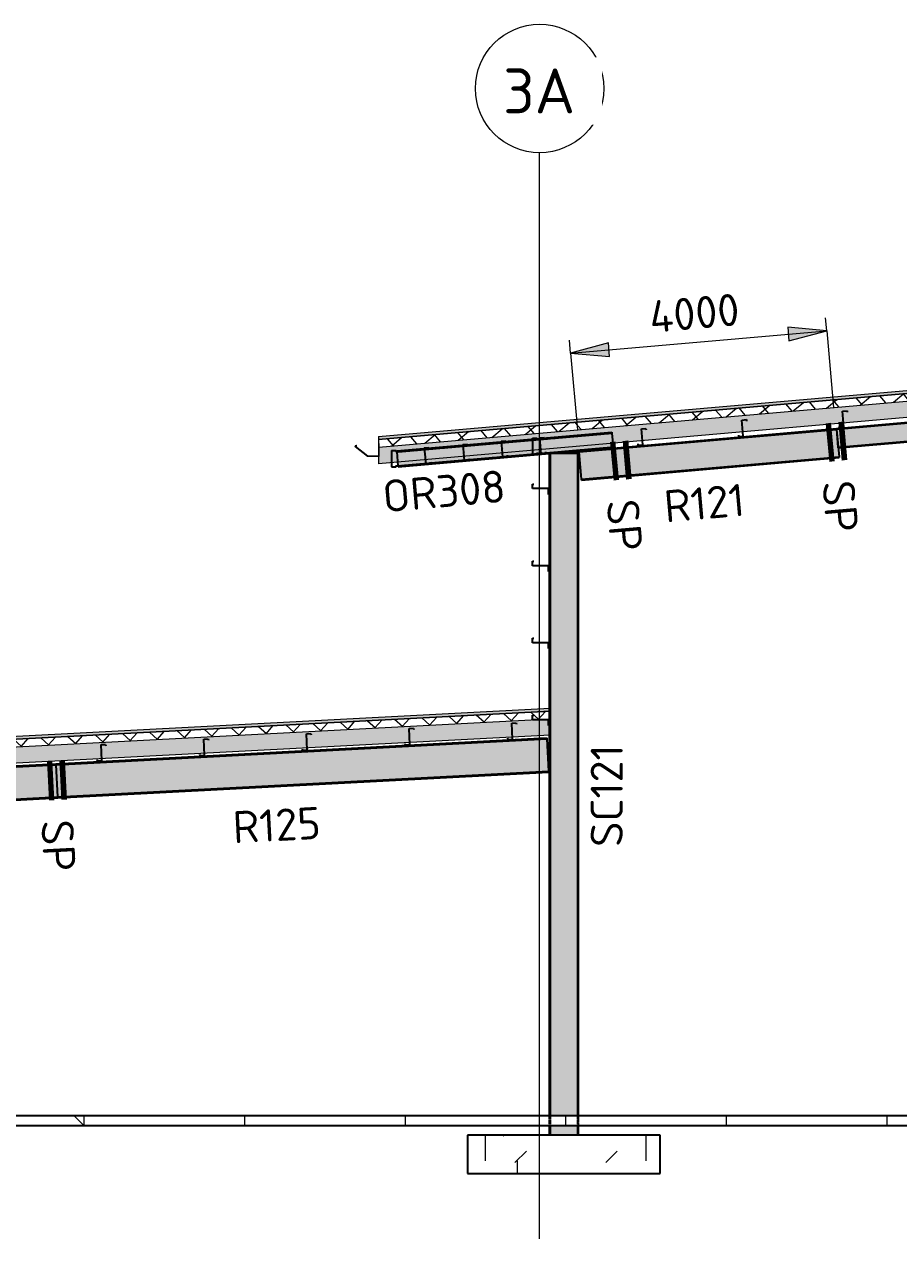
# Model space of a CAD drawing. Header units: millimetres. Extents: x 632 to 645312, y -3890 to 22200.
# Drawn here: x 29538 to 43146, y 3287 to 22200 of the extents above; entities that cross this region are included whole.
import ezdxf

# ---------------------------------------------------------------- set-up
doc = ezdxf.new("R2010")
doc.units = ezdxf.units.MM
doc.linetypes.add('Dash', pattern=[7, 5, -2])
doc.linetypes.add('Hidden Half', pattern=[3, 2, -1])
for name, color, linetype, lineweight in [('A-010-D_DIM', 211, 'Continuous', 13), ('A-010-D_DIM-200', 211, 'Continuous', 13), ('A-010-M_LINE', 90, 'Continuous', 13), ('A-230-H-FLOOR', 190, 'Continuous', 13), ('A-230-M_FLOOR', 192, 'Continuous', 13), ('A-270-M_ROOF', 132, 'Continuous', 13), ('S-160-M_FOUND', 171, 'Continuous', 13), ('S-160-MH_FOUND', 171, 'Hidden Half', 13), ('S-280-A_COLUMN', 171, 'Continuous', 18), ('S-280-A_STRUCT_FRAME', 2, 'Continuous', 18), ('S-280-M_COLUMN', 52, 'Continuous', 13), ('S-280-M_STRUCT_FRAME', 12, 'Continuous', 13), ('S-280-MH_COLUMN', 52, 'Hidden Half', 13), ('Z-000-T_TEXT', 131, 'Continuous', 25), ('Z-030-M_GRID', 191, 'Continuous', 13), ('Z-033_T_GRIDREF', 31, 'Continuous', 13), ('Z-230-A_LEVEL', 51, 'Continuous', 13)]:
    doc.layers.add(name, color=color, linetype=linetype, lineweight=lineweight)
doc.styles.add('ISOCPEUR_1', font='isocpeur.ttf', dxfattribs={"height": 700})
doc.styles.add('ISOCPEUR_2', font='isocpeur.ttf', dxfattribs={"height": 500})
doc.dimstyles.new('2_5___Arrow___Transparent', dxfattribs={"dimscale": 304.8, "dimtxt": 497.990588, "dimasz": 1.968504, "dimexe": 0.656168, "dimexo": 1.049869, "dimgap": 0.164042, "dimtad": 1, "dimdec": 0, "dimzin": 0, "dimdsep": 46, "dimtxsty": 'ISOCPEUR_2', "dimsah": 1, "dimcen": 0.09, "dimadec": 0, "dimazin": 0, "dimtfac": 1, "dimtdec": 4, "dimtix": 1, "dimtmove": 0, "dimatfit": 3, "dimfxl": 1, "dimtvp": 1, "dimtolj": 1, "dimtzin": 0, "dimlwd": 18, "dimlwe": 18, "dimarcsym": 2})

# ---------------------------------------------------------------- blocks, each defined once
blk = doc.blocks.new('Roofs 1 - Roofs 1-2640243-S6_501-SECTION A9')
at = {"layer": 'A-270-M_ROOF', "lineweight": 5, "transparency": 33554432}
for points in [[(4535623, 15474), (4535628, 15475), (4535436, 15625), (4535431, 15624), (4535437, 15619)], [(4535798, 15473), (4535803, 15474), (4535803, 15670), (4535798, 15670), (4535798, 15480)]]:
    blk.add_hatch(color=8, dxfattribs=at).paths.add_polyline_path(points)
h = blk.add_hatch(color=8, dxfattribs=at)
h.paths.add_polyline_path([(4535635, 15472), (4535805, 15472), (4535803, 15474), (4535635, 15474)])
h.paths.add_polyline_path([(4535628, 15475), (4535629, 15476), (4535436, 15625)])
at = {"layer": 'A-270-M_ROOF', "color": 53, "lineweight": 5}
for p, q in [((4535436, 15625), (4535431, 15624)), ((4535437, 15626), (4535432, 15626)), ((4535436, 15625), (4535628, 15475)), ((4535629, 15476), (4535437, 15626)), ((4535459, 15640), (4535438, 15636)), ((4535439, 15634), (4535460, 15638)), ((4535459, 15640), (4535454, 15639)), ((4535460, 15638), (4535455, 15638)), ((4535460, 15638), (4535459, 15640)), ((4535801, 15670), (4535798, 15670)), ((4535803, 15670), (4535800, 15670)), ((4535803, 15670), (4535801, 15670)), ((4535805, 15670), (4535803, 15670)), ((4535803, 15670), (4535803, 15474)), ((4535805, 15472), (4535805, 15670)), ((4535797, 15474), (4535635, 15474)), ((4535635, 15472), (4535797, 15472)), ((4535803, 15474), (4535797, 15474)), ((4535797, 15472), (4535805, 15472)), ((4535801, 15474), (4535798, 15473)), ((4535805, 15472), (4535800, 15471)), ((4535803, 15474), (4535801, 15474))]:
    blk.add_line(p, q, dxfattribs=at)
at = {"layer": 'A-270-M_ROOF', "color": 53, "lineweight": 5, "flags": 128}
for points in [[(4535438, 15636), (4535437, 15636), (4535435, 15635), (4535434, 15633), (4535434, 15632), (4535433, 15630), (4535433, 15629), (4535434, 15627), (4535435, 15626), (4535436, 15625)], [(4535437, 15626), (4535436, 15627), (4535436, 15628), (4535435, 15629), (4535435, 15630), (4535435, 15631), (4535436, 15632), (4535437, 15633), (4535438, 15634), (4535439, 15634)], [(4535628, 15475), (4535630, 15473), (4535633, 15472), (4535635, 15472)], [(4535635, 15474), (4535633, 15474), (4535631, 15475), (4535629, 15476)]]:
    blk.add_lwpolyline(points, dxfattribs=at)
blk = doc.blocks.new('25021-APA-ZZ-ZZ-M3-AR-000001_V3_rvt-1-S6_501-SECTION A9')
at = {"layer": 'A-270-M_ROOF', "transparency": 33554432}
for points in [[(4535797, 15733), (4558305, 17703), (4578096, 15971), (4578096, 16011), (4558305, 17743), (4535797, 15773)], [(4520673, 10571), (4538455, 11503), (4538455, 11543), (4520673, 10611), (4520673, 10600)]]:
    blk.add_hatch(color=9, dxfattribs=at).paths.add_polyline_path(points)
at = {"layer": 'A-270-M_ROOF', "lineweight": 5}
h = blk.add_hatch(dxfattribs=at)
h.set_pattern_fill('FP_5', angle=-135, style=0, pattern_type=2)
h.set_pattern_definition([(40, (4558713.64, -4e-06), (-192.8363, 229.8133), []), (130, (4558713.64, -4e-06), (-229.8133, -192.8363), [])])
h.paths.add_polyline_path([(4535797, 15613), (4558305, 17582), (4578096, 15851), (4578096, 15971), (4558305, 17703), (4535797, 15733)])
at = {"layer": 'A-270-M_ROOF', "lineweight": 5, "transparency": 33554432}
for color, points in [(254, [(4535797, 15362), (4536099, 15388), (4536085, 15557), (4539427, 15849), (4539442, 15681), (4558305, 17331), (4578096, 15600), (4578096, 15851), (4558305, 17582), (4535797, 15613)]), (9, [(4535797, 15733), (4535797, 15773), (4535792, 15773), (4535792, 15734)]), (254, [(4535792, 15361), (4535797, 15362), (4535797, 15733), (4535792, 15733), (4535792, 15374)])]:
    blk.add_hatch(color=color, dxfattribs=at).paths.add_polyline_path(points)
at = {"layer": 'A-270-M_ROOF', "lineweight": 5}
h = blk.add_hatch(dxfattribs=at)
h.set_pattern_fill('FP_6', angle=225, style=0, pattern_type=2)
h.set_pattern_definition([(48, (4558713.64, 1e-06), (-222.9434, 200.7392), []), (138, (4558713.64, 1e-06), (-200.7392, -222.9434), [])])
h.paths.add_polyline_path([(4520673, 10451), (4538455, 11383), (4538455, 11503), (4520673, 10571)])
at = {"layer": 'A-270-M_ROOF', "lineweight": 5, "transparency": 33554432}
h = blk.add_hatch(color=254, dxfattribs=at)
h.paths.add_polyline_path([(4520842, 10209), (4520843, 10209), (4520842, 10272)])
h.paths.add_polyline_path([(4524545, 10404), (4538455, 11132), (4538455, 11383), (4520673, 10451), (4520673, 10412), (4521007, 10430), (4521143, 10431), (4524534, 10608), (4524535, 10593)])
at = {"layer": 'A-270-M_ROOF', "color": 53, "lineweight": 5}
for p, q in [((4558305, 17743), (4535797, 15773)), ((4558305, 17703), (4535797, 15733)), ((4535797, 15733), (4558305, 17703)), ((4535803, 15613), (4558305, 17582)), ((4535797, 15362), (4558305, 17331)), ((4535792, 15773), (4535797, 15773)), ((4535792, 15733), (4535797, 15733)), ((4535797, 15733), (4535792, 15733)), ((4535797, 15773), (4535797, 15733)), ((4535797, 15733), (4535797, 15362)), ((4535797, 15613), (4535803, 15613)), ((4535797, 15362), (4535792, 15361)), ((4538467, 11544), (4520673, 10611)), ((4538467, 11504), (4538467, 11544)), ((4538467, 11504), (4520673, 10571)), ((4520673, 10571), (4538467, 11504)), ((4520727, 10454), (4538467, 11383)), ((4538467, 11133), (4538467, 11504)), ((4520727, 10203), (4538467, 11133))]:
    blk.add_line(p, q, dxfattribs=at)
blk.add_blockref('Roofs 1 - Roofs 1-2640243-S6_501-SECTION A9', (0, 0), dxfattribs=at)
blk = doc.blocks.new('NRP_Framing-Steel-PFC - OR308 - 250PFC-4066803-S6_501-SECTION A9')
at = {"layer": 'S-280-M_STRUCT_FRAME', "linetype": 'Dash', "lineweight": 25}
for p, q in [((4536085, 15542), (4539428, 15834)), ((4538204, 15506), (4539448, 15615)), ((4536104, 15323), (4538202, 15506))]:
    blk.add_line(p, q, dxfattribs=at)
blk = doc.blocks.new('NRP_Framing-Steel-Purlin Z - P915 - EZ250-19-3998100-S6_501-SECTION A9')
at = {"layer": 'S-280-M_STRUCT_FRAME', "color": 92, "lineweight": 25}
for p, q in [((4537871, 11317), (4537942, 11321)), ((4537871, 11317), (4537942, 11321)), ((4537884, 11068), (4537871, 11317)), ((4537884, 11068), (4537871, 11317)), ((4537942, 11321), (4537943, 11300)), ((4537942, 11321), (4537943, 11300)), ((4537807, 11085), (4537808, 11064)), ((4537807, 11085), (4537808, 11064)), ((4537808, 11064), (4537884, 11068)), ((4537808, 11064), (4537884, 11068))]:
    blk.add_line(p, q, dxfattribs=at)
blk = doc.blocks.new('NRP_Framing-Steel-Purlin C - P946 - EC250-24-4066804-S6_501-SECTION A9')
at = {"layer": 'S-280-M_STRUCT_FRAME', "color": 1, "lineweight": 25}
for p, q in [((4535998, 15560), (4535998, 15310)), ((4535998, 15560), (4536071, 15560)), ((4536071, 15560), (4536071, 15536)), ((4536071, 15334), (4536071, 15310)), ((4535998, 15310), (4536071, 15310))]:
    blk.add_line(p, q, dxfattribs=at)
blk = doc.blocks.new('NRP_Framing-Steel-Purlin C - G946 - EC250-24-4082622-S6_501-SECTION A9')
at = {"layer": 'S-280-M_STRUCT_FRAME', "color": 1, "lineweight": 25}
for p, q in [((4538195, 15756), (4538195, 15506)), ((4538195, 15756), (4538268, 15756)), ((4538268, 15756), (4538268, 15732)), ((4538268, 15530), (4538268, 15506)), ((4538195, 15506), (4538268, 15506))]:
    blk.add_line(p, q, dxfattribs=at)
blk = doc.blocks.new('NRP_Framing-Steel-Purlin Z - G914 - EZ250-15-4082804-S6_501-SECTION A9')
at = {"layer": 'S-280-M_STRUCT_FRAME', "color": 150, "lineweight": 25}
for p, q in [((4538194.614304, 15039.7), (4538214.614304, 15039.7)), ((4538194.614304, 14968.7), (4538194.614304, 15039.7)), ((4538194.614304, 15039.7), (4538214.614304, 15039.7)), ((4538194.614304, 14968.7), (4538194.614304, 15039.7)), ((4538444.614304, 14968.7), (4538194.614304, 14968.7)), ((4538444.614304, 14968.7), (4538194.614304, 14968.7)), ((4538444.614304, 14892.7), (4538444.614304, 14968.7)), ((4538444.614304, 14892.7), (4538444.614304, 14968.7)), ((4538425.114304, 14892.7), (4538444.614304, 14892.7)), ((4538425.114304, 14892.7), (4538444.614304, 14892.7))]:
    blk.add_line(p, q, dxfattribs=at)
blk = doc.blocks.new('NRP_Foundation-Pad Footing Fibre _v2_ - PF1 - 3000 x 2400 x 600d-2371040-S6_501-SECTION A9')
at = {"layer": 'S-160-M_FOUND'}
h = blk.add_hatch(dxfattribs=at)
h.set_pattern_fill('FP_8', color=256, style=0, pattern_type=2)
h.set_pattern_definition([(45, (4558713.6, 0), (-1414.214, 0), [750, -3000]), (45, (4559713.6, 1000), (-1414.214, 0), [750, -3000]), (45, (4560713.6, -300), (-1414.214, 0), [250, -2000]), (90, (4560713.64, 500), (-500, 500), [500, -2000]), (315, (4560713.6, 1000), (0, 2828.43), [500, -3000]), (0, (4559713.6, 1000), (2000, 2000), [300, -1000]), (0, (4557213.6, 2000), (2000, 2000), [300, -2000])])
h.paths.add_polyline_path([(4540181.5143, 4900), (4537181.5143, 4900), (4537181.5143, 4300), (4540181.5143, 4300)])
at = {"layer": 'S-160-M_FOUND', "lineweight": 25}
for p, q in [((4540181.5143, 4900), (4537181.5143, 4900)), ((4537181.5143, 4900), (4537181.5143, 4300)), ((4540181.5143, 4300), (4540181.5143, 4900)), ((4537181.5143, 4300), (4540181.5143, 4300))]:
    blk.add_line(p, q, dxfattribs=at)
blk = doc.blocks.new('NRP_Framing-Steel-Purlin Z - P915 - EZ250-19-V8-S6_501-SECTION A9')
at = {"layer": 'S-280-M_STRUCT_FRAME', "color": 92, "lineweight": 25}
blk.add_line((4549312, 16598), (4549312, 16598), dxfattribs=at)
at = {"layer": 'S-280-M_STRUCT_FRAME', "color": 92, "linetype": 'Dash', "lineweight": 25}
blk.add_line((4549312, 16598), (4549312, 16598), dxfattribs=at)
blk = doc.blocks.new('NRP_Framing-Steel-Purlin Z - P915 - EZ250-19-V10-S6_501-SECTION A9')
at = {"layer": 'S-280-M_STRUCT_FRAME', "color": 92, "lineweight": 25}
for p, q in [((4549301, 16723), (4549371, 16729)), ((4549301, 16723), (4549371, 16729)), ((4549322, 16474), (4549301, 16723)), ((4549322, 16474), (4549301, 16723)), ((4549371, 16729), (4549373, 16708)), ((4549371, 16729), (4549373, 16708)), ((4549245, 16488), (4549247, 16467)), ((4549245, 16488), (4549247, 16467)), ((4549247, 16467), (4549322, 16474)), ((4549247, 16467), (4549322, 16474)), ((4549312, 16599), (4549312, 16599))]:
    blk.add_line(p, q, dxfattribs=at)
at = {"layer": 'S-280-M_STRUCT_FRAME', "color": 92, "linetype": 'Dash', "lineweight": 25}
blk.add_line((4549312, 16599), (4549312, 16599), dxfattribs=at)
blk = doc.blocks.new('NRP_Framing-Steel-Purlin C - P946 - EC250-24-4066508-S6_501-SECTION A9')
at = {"layer": 'S-280-M_STRUCT_FRAME', "color": 1, "lineweight": 25}
for p, q in [((4538303, 15761), (4538376, 15767)), ((4538303, 15761), (4538325, 15512)), ((4538376, 15767), (4538378, 15743)), ((4538325, 15512), (4538397, 15518)), ((4538334, 15638), (4538334, 15638)), ((4538395, 15542), (4538397, 15518))]:
    blk.add_line(p, q, dxfattribs=at)
at = {"layer": 'S-280-M_STRUCT_FRAME', "color": 1, "linetype": 'Dash', "lineweight": 25}
blk.add_line((4538334, 15638), (4538334, 15638), dxfattribs=at)
blk = doc.blocks.new('NRP_Framing-Steel-Purlin C - P946 - EC250-24-V16-S6_501-SECTION A9')
at = {"layer": 'S-280-M_STRUCT_FRAME', "color": 1, "lineweight": 25}
for p, q in [((4537705, 15709), (4537778, 15715)), ((4537705, 15709), (4537727, 15460)), ((4537778, 15715), (4537780, 15691)), ((4537736, 15586), (4537736, 15586)), ((4537727, 15460), (4537800, 15466)), ((4537798, 15490), (4537800, 15466))]:
    blk.add_line(p, q, dxfattribs=at)
at = {"layer": 'S-280-M_STRUCT_FRAME', "color": 1, "linetype": 'Dash', "lineweight": 25}
blk.add_line((4537736, 15586), (4537736, 15586), dxfattribs=at)
blk = doc.blocks.new('Grid - NRP_Grid-Head-320187-S6_501-SECTION A9')
at = {"layer": 'Z-033_T_GRIDREF'}
blk.add_circle((4578305, 21200), 1000, dxfattribs=at)
blk = doc.blocks.new('DIMBLOCK2-S6_501-SECTION A9')
at = {"layer": 'A-010-D_DIM-200', "lineweight": 18}
for points in [[(42026, 17428), (41419, 17481), (41438, 17270)], [(38041, 17079), (38648, 17026), (38630, 17237)]]:
    blk.add_hatch(color=256, dxfattribs=at).paths.add_polyline_path(points)
for p, q in [((42026, 17428), (42009, 17627)), ((38041, 17079), (42026, 17428)), ((42026, 17428), (41419, 17481)), ((41419, 17481), (41438, 17270)), ((41438, 17270), (42026, 17428)), ((42026, 17428), (42131, 16231)), ((38041, 17079), (38024, 17278)), ((38630, 17237), (38041, 17079)), ((38648, 17026), (38630, 17237)), ((38041, 17079), (38648, 17026)), ((38041, 17079), (38146, 15883))]:
    blk.add_line(p, q, dxfattribs=at)
at = {"layer": 'A-010-D_DIM-200', "color": 0, "lineweight": 18, "insert": (39243, 17890), "char_height": 500, "width": 1758.29, "attachment_point": 1, "rotation": 5, "line_spacing_factor": 1.149209, "style": 'ISOCPEUR_2'}
blk.add_mtext('4000', dxfattribs=at)
blk = doc.blocks.new('NRP_Splice _v3_ - NRP_Splice-3209833-S6_501-SECTION A9')
at = {"layer": 'Z-000-T_TEXT', "lineweight": 70}
for p, q in [((4542798, 15990), (4542851, 15393)), ((4542798, 15990), (4542851, 15393)), ((4542998, 16008), (4543050, 15410)), ((4543050, 15410), (4542998, 16008))]:
    blk.add_line(p, q, dxfattribs=at)

msp = doc.modelspace()

# ---------------------------------------------------------------- hatches: boundary and pattern name
at = {"layer": 'A-230-H-FLOOR'}
h = msp.add_hatch(dxfattribs=at)
h.set_pattern_fill('FP_8', color=256, style=0, pattern_type=2)
h.set_pattern_definition([(45, (57966.8, 0), (-1414.214, 0), [750, -3000]), (45, (58966.8, 1000), (-1414.214, 0), [750, -3000]), (45, (59966.8, -300), (-1414.214, 0), [250, -2000]), (90, (59966.77, 500), (-500, 500), [500, -2000]), (315, (59966.8, 1000), (0, 2828.43), [500, -3000]), (0, (58966.8, 1000), (2000, 2000), [300, -1000]), (0, (56466.8, 2000), (2000, 2000), [300, -2000])])
h.paths.add_polyline_path([(63908.1, 5050), (77407.7, 5050), (77407.7, 5200), (22130.4, 5200), (22130.4, 5050), (60120.6, 5050)])
at = {"layer": 'S-280-M_COLUMN', "lineweight": 5}
h = msp.add_hatch(color=256, dxfattribs=at)
h.paths.add_polyline_path([(37707.7, 4900), (37720.4, 4900), (37720.4, 5050), (37707.7, 5050)])
h.paths.add_polyline_path([(37707.7, 5200), (37720.4, 5200), (37720.4, 15513.1), (37707.7, 15513.1), (37707.7, 10599.7)])
h = msp.add_hatch(color=256, dxfattribs=at)
h.paths.add_polyline_path([(37720.4, 4900), (37731.8, 4900), (37731.8, 5050), (37720.4, 5050)])
h.paths.add_polyline_path([(37721.9, 5200), (37731.8, 5200), (37731.8, 15513.1), (37720.4, 15513.1), (37720.4, 5200)])
h = msp.add_hatch(color=256, dxfattribs=at)
h.paths.add_polyline_path([(38137.4, 4900), (38137.4, 5050), (37731.8, 5050), (37731.8, 4900)])
h.paths.add_polyline_path([(37731.8, 5200), (38137.4, 5200), (38137.4, 15513.1), (37731.8, 15513.1), (37731.8, 10599.7)])
h = msp.add_hatch(color=256, dxfattribs=at)
h.paths.add_polyline_path([(38147.3, 4900), (38148.8, 4900), (38147.3, 5050), (38137.4, 5050), (38137.4, 4900), (38143.1, 4900)])
h.paths.add_polyline_path([(38148.8, 5200), (38148.8, 5200), (38147.3, 15513.1), (38137.4, 15513.1), (38137.4, 5200), (38147.3, 5200)])
h = msp.add_hatch(color=256, dxfattribs=at)
h.paths.add_polyline_path([(38148.8, 4900), (38161.5, 4900), (38161.5, 5050), (38148.8, 5050)])
h.paths.add_polyline_path([(38148.8, 5200), (38161.5, 5200), (38161.5, 15513.1), (38148.8, 15513.1), (38148.8, 10599.7)])
at = {"layer": 'S-280-M_STRUCT_FRAME', "lineweight": 5}
for points in [[(42180.9, 15894.2), (53573.4, 16890.9), (53572.5, 16901.1), (42180, 15904.4), (42180.6, 15897.9)], [(42205.6, 15611.7), (53598.1, 16608.4), (53573.4, 16890.9), (42180.9, 15894.2), (42181.1, 15891.7)], [(42206.5, 15601.6), (53599, 16598.3), (53598.1, 16608.4), (42205.6, 15611.7)], [(38171.9, 15541), (42180.6, 15891.7), (42179.5, 15904.4), (38170.8, 15553.6)], [(38209.2, 15114.2), (42217.9, 15464.9), (42180.6, 15891.7), (38171.9, 15541), (38192.3, 15307.6)], [(35338.4, 15541.7), (38681.6, 15834.2), (38680.3, 15849.2), (35337.1, 15556.7)], [(35357.5, 15322.6), (38700.8, 15615.1), (38681.6, 15834.2), (35338.4, 15541.7)], [(35358.8, 15307.6), (38702.1, 15600.1), (38700.8, 15615.1), (35357.5, 15322.6)], [(38210.3, 15101.6), (42219, 15452.3), (42217.9, 15464.9), (38209.2, 15114.2)], [(30031.4, 10669.5), (37667.9, 11069.7), (37667.1, 11085.3), (30030.6, 10685.1)], [(30057.6, 10168.4), (37694.2, 10568.6), (37667.9, 11069.7), (30031.4, 10669.5)], [(22575.3, 9776.3), (30056.9, 10168.4), (30030.6, 10669.5), (22708.7, 10285.8), (22708.8, 10279.2), (22628.2, 10274.9), (22628.2, 10011), (22710.3, 10011.2), (22710.3, 9995.2), (22575.3, 9986.5)], [(22680.7, 10284.3), (30030.6, 10669.5), (30029.8, 10685), (22594, 10293.2), (22680.7, 10293.7), (22680.7, 10286)], [(30058.5, 10152.8), (37695, 10553), (37694.2, 10568.6), (30057.6, 10168.4)], [(22575.3, 9760.6), (30057.7, 10152.8), (30056.9, 10168.4), (22575.3, 9776.3)]]:
    msp.add_hatch(color=256, dxfattribs=at).paths.add_polyline_path(points)

# ---------------------------------------------------------------- linework, layer by layer
at = {"layer": 'A-010-M_LINE', "lineweight": 25}
for p, q in [((42159.6, 15902.6), (42158.8, 15912.6)), ((38174.9, 15554), (38174, 15564))]:
    msp.add_line(p, q, dxfattribs=at)
at = {"layer": 'A-230-M_FLOOR', "lineweight": 25}
for p, q in [((77407.7, 5200), (22130.4, 5200)), ((22130.4, 5050), (77407.7, 5050))]:
    msp.add_line(p, q, dxfattribs=at)
at = {"layer": 'S-280-M_COLUMN', "lineweight": 25}
for p, q in [((37707.7, 15513.1), (37707.7, 5200)), ((37720.4, 15513.1), (37707.7, 15513.1)), ((37720.4, 15513.1), (37720.4, 5200)), ((37731.8, 15513.1), (37720.4, 15513.1)), ((38137.4, 15513.1), (37731.8, 15513.1)), ((38148.8, 15513.1), (38137.4, 15513.1)), ((38148.8, 15513.1), (38148.8, 5200)), ((38161.5, 15513.1), (38148.8, 15513.1)), ((38161.5, 5200), (38161.5, 15513.1)), ((37707.7, 5050), (37707.7, 4900)), ((37720.4, 5050), (37720.4, 4900)), ((38148.8, 5050), (38148.8, 4900)), ((38161.5, 4900), (38161.5, 5050))]:
    msp.add_line(p, q, dxfattribs=at)
at = {"layer": 'S-280-M_STRUCT_FRAME', "lineweight": 25}
for p, q in [((42180, 15904.4), (53572.5, 16901.1)), ((42180.9, 15894.2), (53573.4, 16890.9)), ((42205.6, 15611.7), (53598.1, 16608.4)), ((42206.5, 15601.6), (53599, 16598.3)), ((38170.8, 15553.6), (42179.5, 15904.4)), ((38171.9, 15541), (42180.6, 15891.7)), ((42179.5, 15904.4), (42180.6, 15891.7)), ((42180.9, 15894.2), (42180, 15904.4)), ((42180.6, 15891.7), (42217.9, 15464.9)), ((42205.6, 15611.7), (42180.9, 15894.2)), ((35337.1, 15556.7), (38680.3, 15849.2)), ((35338.4, 15541.7), (38681.6, 15834.2)), ((38680.3, 15849.2), (38681.6, 15834.2)), ((38681.6, 15834.2), (38700.8, 15615.1)), ((35338.4, 15541.7), (35337.1, 15556.7)), ((35357.5, 15322.6), (35338.4, 15541.7)), ((35358.8, 15307.6), (37707.7, 15513.1)), ((37456.8, 15506.2), (38700.8, 15615.1)), ((37708.3, 15513.2), (38170.8, 15553.6)), ((38171.9, 15541), (38170.8, 15553.6)), ((38209.2, 15114.2), (38171.9, 15541)), ((38700.8, 15615.1), (38702.1, 15600.1)), ((42206.5, 15601.6), (42205.6, 15611.7)), ((35357.5, 15322.6), (37455.6, 15506.1)), ((35358.8, 15307.6), (35357.5, 15322.6)), ((38209.2, 15114.2), (42217.9, 15464.9)), ((38210.3, 15101.6), (42219, 15452.3)), ((42217.9, 15464.9), (42219, 15452.3)), ((38210.3, 15101.6), (38209.2, 15114.2)), ((30030.6, 10685.1), (37667.1, 11085.3)), ((30031.4, 10669.5), (37667.9, 11069.7)), ((37667.1, 11085.3), (37667.9, 11069.7)), ((37667.9, 11069.7), (37694.2, 10568.6)), ((22575.3, 10294.4), (30029.8, 10685)), ((22680.7, 10284.3), (30030.6, 10669.5)), ((30029.8, 10685), (30030.6, 10669.5)), ((30031.4, 10669.5), (30030.6, 10685.1)), ((30030.6, 10669.5), (30056.9, 10168.4)), ((30057.6, 10168.4), (30031.4, 10669.5)), ((30057.6, 10168.4), (37694.2, 10568.6)), ((30058.5, 10152.8), (37695, 10553)), ((37694.2, 10568.6), (37695, 10553)), ((22575.3, 9776.3), (30056.9, 10168.4)), ((22575.3, 9760.6), (30057.7, 10152.8)), ((30056.9, 10168.4), (30057.7, 10152.8)), ((30058.5, 10152.8), (30057.6, 10168.4))]:
    msp.add_line(p, q, dxfattribs=at)
at = {"layer": 'S-280-MH_COLUMN', "lineweight": 25}
for p, q in [((37707.7, 5200), (37707.7, 5050)), ((37720.4, 5200), (37720.4, 5050)), ((38148.8, 5200), (38148.8, 5050)), ((38161.5, 5050), (38161.5, 5200))]:
    msp.add_line(p, q, dxfattribs=at)
at = {"layer": 'Z-030-M_GRID'}
msp.add_line((37557.7, 3286.9), (37557.7, 20200), dxfattribs=at)
at = {"layer": 'Z-230-A_LEVEL'}
msp.add_line((16408.6, 5200), (84177.4, 5200), dxfattribs=at)

# ---------------------------------------------------------------- block references
at = {"lineweight": 5}
msp.add_blockref('25021-APA-ZZ-ZZ-M3-AR-000001_V3_rvt-1-S6_501-SECTION A9', (-4500746.9, 0), dxfattribs=at)
at = {"layer": 'S-160-MH_FOUND', "lineweight": 25}
msp.add_blockref('NRP_Foundation-Pad Footing Fibre _v2_ - PF1 - 3000 x 2400 x 600d-2371040-S6_501-SECTION A9', (-4500746.9, 0), dxfattribs=at)
at = {"layer": 'S-280-M_STRUCT_FRAME', "color": 92, "linetype": 'Dash', "lineweight": 25}
for name, p in [('NRP_Framing-Steel-Purlin Z - P915 - EZ250-19-V10-S6_501-SECTION A9', (-4507028.5, -549.6)), ('NRP_Framing-Steel-Purlin Z - P915 - EZ250-19-V10-S6_501-SECTION A9', (-4510159.3, -823.5)), ('NRP_Framing-Steel-Purlin Z - P915 - EZ250-19-V10-S6_501-SECTION A9', (-4508593.9, -686.5)), ('NRP_Framing-Steel-Purlin Z - P915 - EZ250-19-V8-S6_501-SECTION A9', (-4508593.9, -686.5)), ('NRP_Framing-Steel-Purlin Z - P915 - EZ250-19-V8-S6_501-SECTION A9', (-4507028.5, -549.6)), ('NRP_Framing-Steel-Purlin Z - P915 - EZ250-19-V8-S6_501-SECTION A9', (-4510159.3, -823.5))]:
    msp.add_blockref(name, p, dxfattribs=at)
at = {"layer": 'S-280-M_STRUCT_FRAME', "linetype": 'Dash', "lineweight": 25}
msp.add_blockref('NRP_Framing-Steel-PFC - OR308 - 250PFC-4066803-S6_501-SECTION A9', (-4500746.9, 0), dxfattribs=at)
at = {"layer": 'S-280-M_STRUCT_FRAME', "color": 1, "linetype": 'Dash', "lineweight": 25}
for name, p in [('NRP_Framing-Steel-Purlin C - P946 - EC250-24-V16-S6_501-SECTION A9', (-4500746.9, 0)), ('NRP_Framing-Steel-Purlin C - P946 - EC250-24-4066508-S6_501-SECTION A9', (-4500746.9, 0)), ('NRP_Framing-Steel-Purlin C - P946 - EC250-24-V16-S6_501-SECTION A9', (-4501942.3, -104.6)), ('NRP_Framing-Steel-Purlin C - P946 - EC250-24-V16-S6_501-SECTION A9', (-4501344.6, -52.3))]:
    msp.add_blockref(name, p, dxfattribs=at)
at = {"layer": 'S-280-M_STRUCT_FRAME', "color": 1, "lineweight": 25}
for name in ['NRP_Framing-Steel-Purlin C - G946 - EC250-24-4082622-S6_501-SECTION A9', 'NRP_Framing-Steel-Purlin C - P946 - EC250-24-4066804-S6_501-SECTION A9']:
    msp.add_blockref(name, (-4500746.9, 0), dxfattribs=at)
at = {"layer": 'S-280-M_STRUCT_FRAME', "color": 150, "lineweight": 25}
for p in [(-4500746.9, 0), (-4500746.9, -1200), (-4500746.9, -2400), (-4500746.9, -3600)]:
    msp.add_blockref('NRP_Framing-Steel-Purlin Z - G914 - EZ250-15-4082804-S6_501-SECTION A9', p, dxfattribs=at)
at = {"layer": 'S-280-M_STRUCT_FRAME', "color": 92, "lineweight": 25}
for p in [(-4502344.7, -83.7), (-4500746.9, 0), (-4507138.1, -334.9), (-4505540.3, -251.2), (-4503942.5, -167.5)]:
    msp.add_blockref('NRP_Framing-Steel-Purlin Z - P915 - EZ250-19-3998100-S6_501-SECTION A9', p, dxfattribs=at)
at = {"layer": 'Z-000-T_TEXT', "lineweight": 70}
for p in [(-4500746.9, 0), (-4504104.3, -293.7)]:
    msp.add_blockref('NRP_Splice _v3_ - NRP_Splice-3209833-S6_501-SECTION A9', p, dxfattribs=at)
at = {"layer": 'Z-000-T_TEXT', "lineweight": 70, "rotation": 357.9999388524371}
msp.add_blockref('NRP_Splice _v3_ - NRP_Splice-3209833-S6_501-SECTION A9', (-4510660, 153278.9), dxfattribs=at)
at = {"layer": 'Z-033_T_GRIDREF'}
msp.add_blockref('Grid - NRP_Grid-Head-320187-S6_501-SECTION A9', (-4540746.9, 0), dxfattribs=at)

# ---------------------------------------------------------------- texts
at = {"layer": 'S-280-A_COLUMN', "lineweight": 13, "insert": (38352.3, 9388.7), "char_height": 500, "width": 1956.117, "attachment_point": 1, "rotation": 90, "style": 'ISOCPEUR_2'}
msp.add_mtext('SC121', dxfattribs=at)
at = {"layer": 'S-280-A_STRUCT_FRAME', "lineweight": 13, "char_height": 500, "attachment_point": 1, "style": 'ISOCPEUR_2'}
for s, insert, width, rotation in [('OR308', (35092.8, 15094.5), 2260.759, 5), ('R121', (39475, 14938.3), 1523.206, 5), ('R125', (32769.1, 9943.5), 1651.476, 2.99994)]:
    msp.add_mtext(s, dxfattribs=dict(at, insert=insert, width=width, rotation=rotation))
at = {"layer": 'Z-000-T_TEXT', "char_height": 500, "width": 962.025, "attachment_point": 1, "style": 'ISOCPEUR_2'}
for insert, rotation in [((42451.1, 15114.8), 275), ((39093.7, 14821), 275), ((30297.7, 9824.3), 272.99994)]:
    msp.add_mtext('SP', dxfattribs=dict(at, insert=insert, rotation=rotation))

# ---------------------------------------------------------------- dimensions: what is measured, and where the dimension line sits
at = {"layer": 'A-010-D_DIM', "lineweight": 18}
dim = msp.add_linear_dim(base=(42026.2, 17427.7), p1=(38174, 15564), p2=(42158.8, 15912.6), angle=5, dimstyle='2_5___Arrow___Transparent', override={"dimpost": '<>', "dimfxl": 4000}, dxfattribs=at)
dim.commit()
dim.dimension.update_dxf_attribs({"geometry": 'DIMBLOCK2-S6_501-SECTION A9', "text_midpoint": (40007.7, 17552.2)})

# ---------------------------------------------------------------- next in the draw order: texts
at = {"layer": 'Z-033_T_GRIDREF', "insert": (36988.5, 21512.1), "char_height": 700, "width": 1362.869, "attachment_point": 1, "style": 'ISOCPEUR_1', "bg_fill": 3, "box_fill_scale": 1.25, "bg_fill_color": 256, "bg_fill_true_color": 13158600, "bg_fill_transparency": 0}
msp.add_mtext('3A', dxfattribs=at)

doc.saveas('drawing.dxf')
